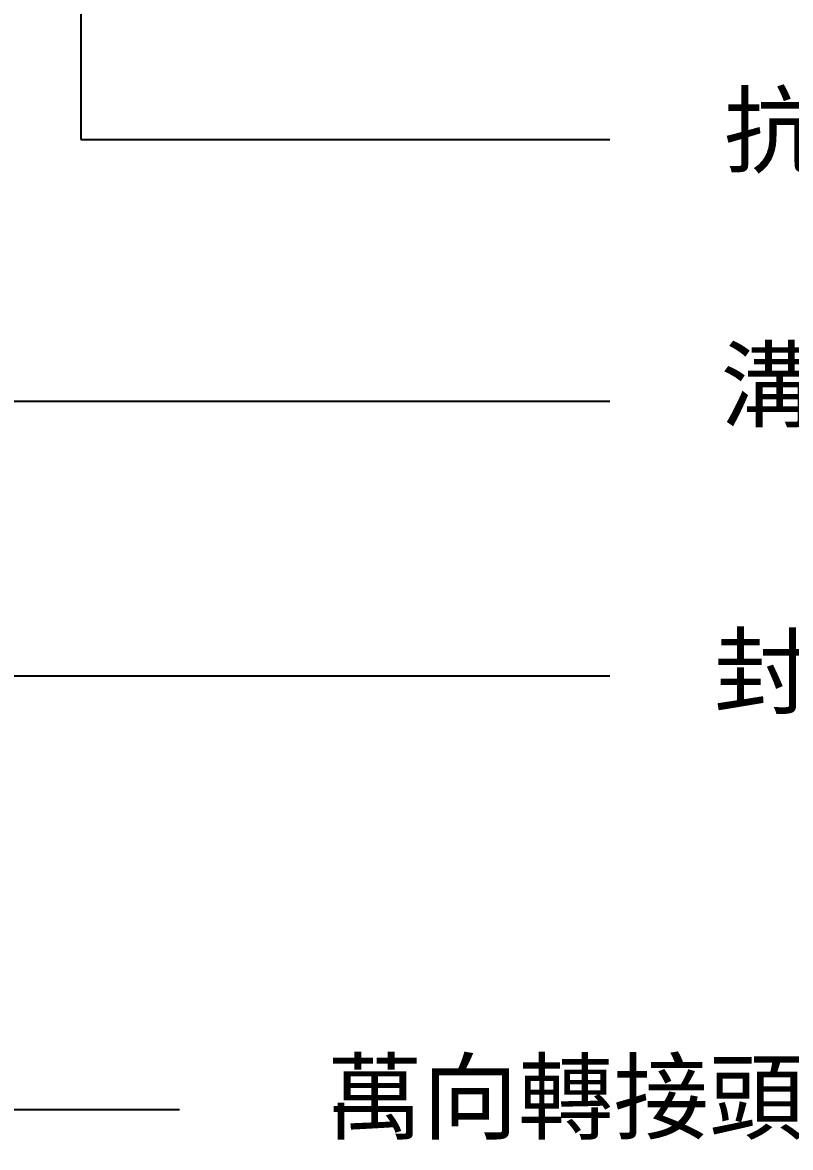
# Model space of a CAD drawing. Header units: millimetres. Extents: x 4267 to 8467, y 166 to 3136.
# Drawn here: x 4946.3 to 5165.8, y 1430.7 to 1752.2 of the extents above; entities that cross this region are included whole.
import ezdxf

# ---------------------------------------------------------------- set-up
doc = ezdxf.new("R2010")
doc.units = ezdxf.units.MM
doc.styles.get("Standard").update_dxf_attribs({"font": 'SimSun.ttf'})
doc.styles.add('微軟正黑體', font='Microsoft JhengHei.ttf')
doc.dimstyles.new('ISO-25', dxfattribs={"dimtxt": 2.5, "dimasz": 2.5, "dimexe": 1.25, "dimexo": 0.625, "dimtad": 1, "dimtxsty": 'Standard', "dimcen": 2.5, "dimadec": 0, "dimazin": 0, "dimtfac": 1, "dimtmove": 0, "dimatfit": 3, "dimfxl": 1, "dimarcsym": 0})

msp = doc.modelspace()

# ---------------------------------------------------------------- texts
at = {"lineweight": 5, "char_height": 20, "attachment_point": 1, "style": '微軟正黑體'}
for s, width, insert in [('抗浮力擋板', 240.0735, (5146.69, 1731.41, 326.37)), ('溝蓋壓花止滑', 288.2853, (5145.77, 1658.66, 326.37)), ('封底蓋', 143.0829, (5143.92, 1576.7, 326.37)), ('萬向轉接頭(T型、L型、十字型通用)', 807.0547, (5033.33, 1455.14, 326.37))]:
    msp.add_mtext_dynamic_manual_height_columns(s, width=width, gutter_width=16.92, heights=[0], dxfattribs=dict(at, insert=insert))

# ---------------------------------------------------------------- leaders
at = {"lineweight": 5}
for points in [[(4962.89, 1818.74, 326.37), (4962.89, 1718.83, 326.37), (5114.13, 1718.83, 326.37)], [(4610.69, 1816.5, 326.37), (4610.69, 1441.56, 326.37), (4991.13, 1441.56, 326.37)], [(4882.94, 1644.04, 326.37), (5114.13, 1644.04, 326.37)], [(4884.93, 1565.55, 326.37), (5114.13, 1565.55, 326.37)]]:
    msp.add_leader(points, dimstyle='ISO-25', override={"dimtxt": 10, "dimgap": 0.625, "dimtad": 0, "dimarcsym": 1}, dxfattribs=at)

doc.saveas('drawing.dxf')
